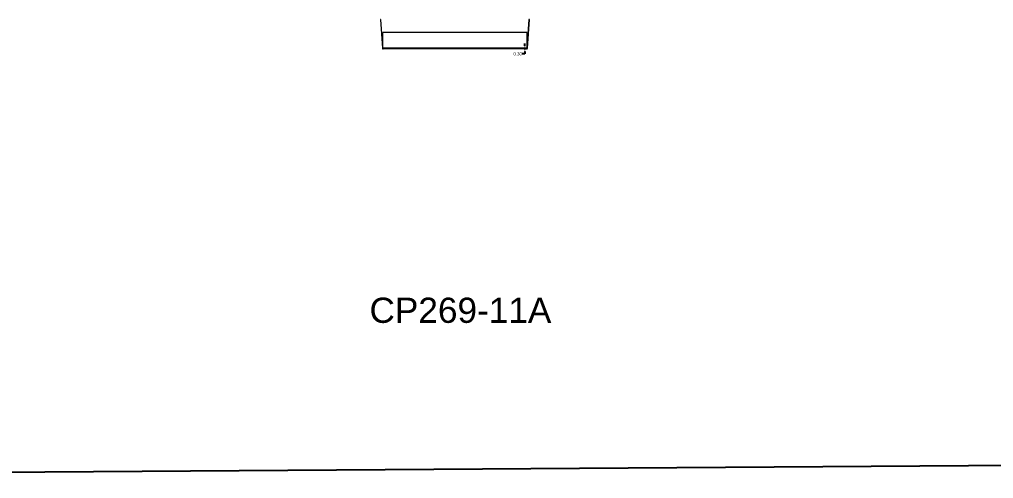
# Model space of a CAD drawing. Header units: millimetres. Extents: x 1920 to 4820, y 310 to 2320.
# Drawn here: x 2694 to 3467, y 940 to 1305 of the extents above; entities that cross this region are included whole.
import ezdxf

# ---------------------------------------------------------------- set-up
doc = ezdxf.new("R2010")
doc.units = ezdxf.units.MM
doc.layers.add('core', color=7, linetype='Continuous', lineweight=20)
doc.layers.add('dim', color=82, linetype='Continuous', lineweight=9)
doc.styles.get("Standard").update_dxf_attribs({"font": 'arial.ttf'})
doc.dimstyles.get("Standard").update_dxf_attribs({"dimtxt": 0.18, "dimasz": 0.18, "dimexe": 0.18, "dimexo": 0.0625, "dimgap": 0.09, "dimtad": 0, "dimtih": 1, "dimtoh": 1, "dimzin": 0, "dimdsep": 46, "dimtxsty": 'Standard', "dimcen": 0.09, "dimadec": 0, "dimazin": 0, "dimtfac": 1, "dimtofl": 0, "dimtmove": 0, "dimatfit": 3, "dimfxl": 0, "dimtolj": 1, "dimtzin": 0, "dimarcsym": 0})

# ---------------------------------------------------------------- blocks, each defined once
blk = doc.blocks.new('*D42')
at = {"layer": 'Defpoints', "color": 0, "transparency": 16777216}
for p in [(3094.94, 1281.41), (3096.42, 1281.71), (3096.42, 1281.41)]:
    blk.add_point(p, dxfattribs=at)
at = {"layer": 'dim', "color": 0, "lineweight": -2, "transparency": 16777216}
for p, q in [((3094.94, 1283.71), (3094.94, 1285.71)), ((3094.94, 1277.41), (3092.94, 1277.41)), ((3095.92, 1281.71), (3094.44, 1281.71)), ((3095.92, 1281.41), (3094.44, 1281.41)), ((3094.94, 1279.41), (3094.94, 1277.41))]:
    blk.add_line(p, q, dxfattribs=at)
at = {"layer": 'dim', "color": 0, "transparency": 16777216}
for points in [[(3094.61, 1283.71), (3095.28, 1283.71), (3094.94, 1281.71)], [(3094.61, 1279.41), (3095.28, 1279.41), (3094.94, 1281.41)]]:
    blk.add_solid(points, dxfattribs=at)
at = {"layer": 'dim', "color": 0, "transparency": 16777216, "insert": (3089.2, 1277.41), "char_height": 2.5, "attachment_point": 5}
blk.add_mtext('\\A1;0.30', dxfattribs=at)

msp = doc.modelspace()

# ---------------------------------------------------------------- linework, layer by layer
msp.add_line((1920, 940.405), (4820, 960))
at = {"layer": 'core'}
for p, q in [((2980.553, 1304.706), (2980.253, 1304.706)), ((2980.253, 1304.706), (2981.849, 1281.871)), ((2982.149, 1281.892), (2980.553, 1304.706)), ((3098.21, 1304.706), (3096.615, 1281.892)), ((3096.914, 1281.871), (3098.511, 1304.706)), ((3098.511, 1304.706), (3098.21, 1304.706)), ((2982.182, 1281.903), (2982.182, 1294.406)), ((3096.582, 1294.406), (2982.182, 1294.406)), ((3096.582, 1294.406), (3096.582, 1281.903)), ((2982.165, 1281.825), (2982.182, 1281.825)), ((2982.182, 1281.825), (2982.182, 1281.903)), ((3096.416, 1281.706), (2982.348, 1281.706)), ((3096.416, 1281.406), (2982.348, 1281.406)), ((3096.582, 1281.903), (3096.582, 1281.825)), ((3096.582, 1281.825), (3096.598, 1281.825))]:
    msp.add_line(p, q, dxfattribs=at)
for centre, radius, start, end in [((2982.348, 1281.906), 0.5, 184, 270), ((2982.348, 1281.906), 0.2, 184, 270), ((3096.416, 1281.906), 0.2, 270, 356), ((3096.416, 1281.906), 0.5, 270, 356)]:
    msp.add_arc(centre, radius, start, end, dxfattribs=at)
msp.add_open_spline([(3096.582, 1281.903), (3058.449, 1281.903), (3020.315, 1281.903), (2982.182, 1281.903)], degree=3, dxfattribs=at)

# ---------------------------------------------------------------- texts
at = {"color": 2, "insert": (2971.56, 1083.939), "char_height": 20, "attachment_point": 1}
msp.add_mtext_dynamic_manual_height_columns('CP269-11A', width=249.96032, gutter_width=12.5, heights=[0], dxfattribs=at)

# ---------------------------------------------------------------- dimensions: what is measured, and where the dimension line sits
at = {"layer": 'dim'}
dim = msp.add_linear_dim(base=(3094.943, 1281.406), p1=(3096.416, 1281.706), p2=(3096.416, 1281.406), angle=90, dimstyle='Standard', override={"dimtxt": 2.5, "dimasz": 2, "dimexe": 0.49975, "dimexo": 0.49975, "dimgap": 0.49975}, dxfattribs=at)
dim.commit()
dim.dimension.update_dxf_attribs({"geometry": '*D42', "text_midpoint": (3089.2, 1277.406)})

doc.saveas('drawing.dxf')
